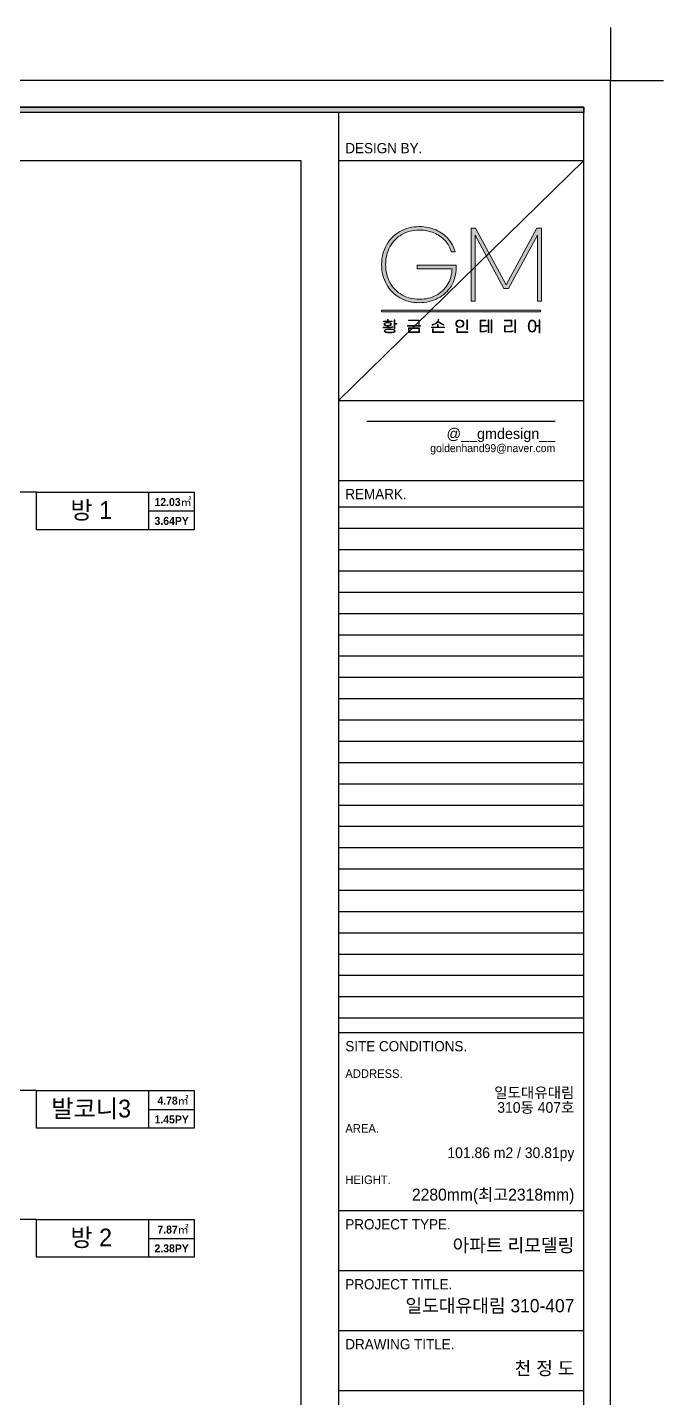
# Model space of a CAD drawing. Header units: inches. Extents: x 38372 to 259385, y 31566 to 93830.
# Drawn here: x 108452 to 114426, y 57393 to 70266 of the extents above; entities that cross this region are included whole.
import ezdxf
from ezdxf.enums import TextEntityAlignment as Align

# ---------------------------------------------------------------- set-up
doc = ezdxf.new("R2010")
doc.units = ezdxf.units.IN
doc.header["$LTSCALE"] = 50
doc.header["$MEASUREMENT"] = 0
for name, color, linetype in [('0-ELC TEXT', 7, 'Continuous'), ('03-TEXT', 3, 'Continuous'), ('_U+B808_U+C774_U+C5B4 2', 7, 'Continuous'), ('F-SYM', 7, 'Continuous'), ('FORM(YOURNAME)-11', 1, 'Continuous')]:
    doc.layers.add(name, color=color, linetype=linetype)
doc.styles.add('YOURNAME', font='HY울릉도M.TTF')
doc.styles.add('넥슨고딕', font='NEXONLv1GothicBold.ttf')
doc.styles.add('코레일둥고', font='Korail_Round_Gothic_Medium.ttf')

# ---------------------------------------------------------------- blocks, each defined once
blk = doc.blocks.new('block 29')
at = {"layer": '_U+B808_U+C774_U+C5B4 2'}
h = blk.add_hatch(color=35, dxfattribs=at)
h.dxf.hatch_style = 2
edge = h.paths.add_edge_path()
edge.add_spline(control_points=[(626.29, -130.32), (626.06, -130.35), (625.8, -130.36), (625.5, -130.36), (625.5, -130.36), (624.38, -130.36), (624.38, -130.36), (624.38, -130.36), (624.38, -130.21), (624.38, -130.21), (624.38, -130.21), (625.42, -130.21), (625.42, -130.21), (625.42, -130.21), (625.42, -129.89), (625.42, -129.89), (625.16, -129.88), (624.96, -129.84), (624.81, -129.76), (624.66, -129.68), (624.58, -129.57), (624.58, -129.44), (624.58, -129.3), (624.66, -129.19), (624.83, -129.1), (625, -129.02), (625.22, -128.98), (625.5, -128.98), (625.79, -128.98), (626.01, -129.02), (626.18, -129.1), (626.34, -129.19), (626.43, -129.3), (626.43, -129.44), (626.43, -129.57), (626.35, -129.68), (626.2, -129.76), (626.05, -129.84), (625.84, -129.89), (625.58, -129.89), (625.58, -129.89), (625.58, -130.21), (625.58, -130.21), (626.18, -130.2), (626.58, -130.16), (626.78, -130.07), (626.78, -130.07), (626.78, -130.22), (626.78, -130.22), (626.68, -130.27), (626.51, -130.3), (626.29, -130.32)], knot_values=[0, 0, 0, 0, 1, 1, 1, 2, 2, 2, 3, 3, 3, 4, 4, 4, 5, 5, 5, 6, 6, 6, 7, 7, 7, 8, 8, 8, 9, 9, 9, 10, 10, 10, 11, 11, 11, 12, 12, 12, 13, 13, 13, 14, 14, 14, 15, 15, 15, 16, 16, 16, 17, 17, 17, 17], degree=3, periodic=0)
h.paths.add_polyline_path([(626.62, -128.8), (624.41, -128.8), (624.41, -128.65), (625.41, -128.65), (625.41, -128.24), (625.58, -128.24), (625.58, -128.65), (626.62, -128.65)])
edge = h.paths.add_edge_path()
edge.add_spline(control_points=[(626.98, -130.76), (627.24, -130.83), (627.37, -130.96), (627.37, -131.13), (627.37, -131.3), (627.24, -131.42), (626.98, -131.5), (626.72, -131.57), (626.39, -131.61), (626, -131.61), (625.61, -131.61), (625.28, -131.57), (625.02, -131.5), (624.76, -131.42), (624.63, -131.3), (624.63, -131.13), (624.63, -130.96), (624.76, -130.83), (625.02, -130.76), (625.28, -130.68), (625.61, -130.65), (626, -130.65), (626.39, -130.65), (626.72, -130.68), (626.98, -130.76)], knot_values=[0, 0, 0, 0, 1, 1, 1, 2, 2, 2, 3, 3, 3, 4, 4, 4, 5, 5, 5, 6, 6, 6, 7, 7, 7, 8, 8, 8, 8], degree=3, periodic=0)
edge = h.paths.add_edge_path()
edge.add_spline(control_points=[(624.95, -129.67), (625.09, -129.72), (625.27, -129.75), (625.5, -129.75), (625.73, -129.75), (625.92, -129.72), (626.06, -129.67), (626.2, -129.61), (626.27, -129.53), (626.27, -129.44), (626.27, -129.34), (626.2, -129.27), (626.06, -129.21), (625.92, -129.15), (625.73, -129.13), (625.5, -129.13), (625.27, -129.13), (625.09, -129.15), (624.95, -129.21), (624.81, -129.27), (624.74, -129.34), (624.74, -129.44), (624.74, -129.53), (624.81, -129.61), (624.95, -129.67)], knot_values=[0, 0, 0, 0, 1, 1, 1, 2, 2, 2, 3, 3, 3, 4, 4, 4, 5, 5, 5, 6, 6, 6, 7, 7, 7, 8, 8, 8, 8], degree=3, periodic=0)
edge = h.paths.add_edge_path()
edge.add_spline(control_points=[(626.83, -131.38), (627.08, -131.33), (627.2, -131.25), (627.2, -131.13), (627.2, -131.01), (627.08, -130.92), (626.83, -130.87), (626.59, -130.82), (626.31, -130.79), (626, -130.79), (625.69, -130.79), (625.41, -130.82), (625.17, -130.87), (624.92, -130.92), (624.8, -131.01), (624.8, -131.13), (624.8, -131.25), (624.92, -131.33), (625.17, -131.38), (625.41, -131.44), (625.69, -131.46), (626, -131.46), (626.31, -131.46), (626.59, -131.44), (626.83, -131.38)], knot_values=[0, 0, 0, 0, 1, 1, 1, 2, 2, 2, 3, 3, 3, 4, 4, 4, 5, 5, 5, 6, 6, 6, 7, 7, 7, 8, 8, 8, 8], degree=3, periodic=0)
h.paths.add_polyline_path([(627.8, -129.28), (627.8, -129.43), (627.29, -129.43), (627.29, -130.53), (627.13, -130.53), (627.13, -128.32), (627.29, -128.32), (627.29, -129.28)])
h = blk.add_hatch(color=35, dxfattribs=at)
h.dxf.hatch_style = 2
h.paths.add_polyline_path([(633.67, -129.92), (630.41, -129.92), (630.41, -129.77), (633.67, -129.77)])
h.paths.add_polyline_path([(633.4, -129.51), (633.24, -129.51), (633.24, -128.55), (630.66, -128.55), (630.66, -128.4), (633.4, -128.4)])
h.paths.add_polyline_path([(633.41, -131.54), (630.67, -131.54), (630.67, -130.36), (633.41, -130.36)])
h.paths.add_polyline_path([(633.25, -131.39), (633.25, -130.51), (630.83, -130.51), (630.83, -131.39)])
h = blk.add_hatch(color=35, dxfattribs=at)
h.dxf.hatch_style = 2
h.paths.add_polyline_path([(639.69, -130.16), (639.69, -130.31), (636.44, -130.31), (636.44, -130.16), (637.98, -130.16), (637.98, -129.51), (638.15, -129.51), (638.15, -130.16)])
edge = h.paths.add_edge_path()
edge.add_spline(control_points=[(637.36, -129.47), (637.09, -129.61), (636.83, -129.68), (636.58, -129.68), (636.58, -129.68), (636.58, -129.53), (636.58, -129.53), (636.8, -129.52), (637.02, -129.46), (637.24, -129.35), (637.47, -129.24), (637.66, -129.08), (637.83, -128.89), (638, -128.7), (638.1, -128.49), (638.15, -128.26), (638.15, -128.26), (638.31, -128.28), (638.31, -128.28), (638.27, -128.46), (638.21, -128.63), (638.1, -128.79), (638.1, -128.79), (639.55, -129.58), (639.55, -129.58), (639.55, -129.58), (639.48, -129.71), (639.48, -129.71), (639.48, -129.71), (638.01, -128.93), (638.01, -128.93), (637.84, -129.15), (637.62, -129.33), (637.36, -129.47)], knot_values=[0, 0, 0, 0, 1, 1, 1, 2, 2, 2, 3, 3, 3, 4, 4, 4, 5, 5, 5, 6, 6, 6, 7, 7, 7, 8, 8, 8, 9, 9, 9, 10, 10, 10, 11, 11, 11, 11], degree=3, periodic=0)
h.paths.add_polyline_path([(636.86, -131.39), (639.51, -131.39), (639.51, -131.54), (636.7, -131.54), (636.7, -130.65), (636.86, -130.65)])
h = blk.add_hatch(color=35, dxfattribs=at)
h.dxf.hatch_style = 2
edge = h.paths.add_edge_path()
edge.add_spline(control_points=[(644.09, -128.5), (644.24, -128.59), (644.35, -128.7), (644.43, -128.84), (644.51, -128.98), (644.55, -129.14), (644.55, -129.31), (644.55, -129.49), (644.51, -129.65), (644.43, -129.79), (644.35, -129.93), (644.24, -130.04), (644.09, -130.13), (643.93, -130.21), (643.75, -130.25), (643.54, -130.25), (643.33, -130.25), (643.15, -130.21), (643, -130.13), (642.85, -130.04), (642.73, -129.93), (642.65, -129.79), (642.57, -129.65), (642.53, -129.49), (642.53, -129.31), (642.53, -129.14), (642.57, -128.98), (642.65, -128.84), (642.73, -128.7), (642.85, -128.59), (643, -128.5), (643.15, -128.42), (643.33, -128.38), (643.54, -128.38), (643.75, -128.38), (643.93, -128.42), (644.09, -128.5)], knot_values=[0, 0, 0, 0, 1, 1, 1, 2, 2, 2, 3, 3, 3, 4, 4, 4, 5, 5, 5, 6, 6, 6, 7, 7, 7, 8, 8, 8, 9, 9, 9, 10, 10, 10, 11, 11, 11, 12, 12, 12, 12], degree=3, periodic=0)
edge = h.paths.add_edge_path()
edge.add_spline(control_points=[(643.1, -128.62), (642.97, -128.69), (642.87, -128.78), (642.8, -128.9), (642.73, -129.02), (642.7, -129.16), (642.7, -129.31), (642.7, -129.47), (642.73, -129.61), (642.8, -129.73), (642.87, -129.85), (642.97, -129.94), (643.1, -130.01), (643.23, -130.07), (643.38, -130.11), (643.54, -130.11), (643.71, -130.11), (643.86, -130.07), (643.99, -130.01), (644.12, -129.94), (644.21, -129.85), (644.28, -129.73), (644.35, -129.61), (644.39, -129.47), (644.39, -129.31), (644.39, -129.16), (644.35, -129.02), (644.28, -128.9), (644.21, -128.78), (644.12, -128.69), (643.99, -128.62), (643.86, -128.56), (643.71, -128.52), (643.54, -128.52), (643.38, -128.52), (643.23, -128.56), (643.1, -128.62)], knot_values=[0, 0, 0, 0, 1, 1, 1, 2, 2, 2, 3, 3, 3, 4, 4, 4, 5, 5, 5, 6, 6, 6, 7, 7, 7, 8, 8, 8, 9, 9, 9, 10, 10, 10, 11, 11, 11, 12, 12, 12, 12], degree=3, periodic=0)
h.paths.add_polyline_path([(642.98, -131.39), (645.58, -131.39), (645.58, -131.54), (642.82, -131.54), (642.82, -130.53), (642.98, -130.53)])
h.paths.add_polyline_path([(645.45, -130.78), (645.29, -130.78), (645.29, -128.32), (645.45, -128.32)])
h = blk.add_hatch(color=35, dxfattribs=at)
h.dxf.hatch_style = 2
edge = h.paths.add_edge_path()
edge.add_spline(control_points=[(649.11, -131.24), (649.37, -131.24), (649.58, -131.22), (649.75, -131.19), (649.92, -131.17), (650.08, -131.12), (650.22, -131.05), (650.22, -131.05), (650.22, -131.21), (650.22, -131.21), (649.97, -131.33), (649.61, -131.39), (649.13, -131.39), (649.13, -131.39), (648.63, -131.39), (648.63, -131.39), (648.63, -131.39), (648.63, -128.48), (648.63, -128.48), (648.63, -128.48), (650.06, -128.48), (650.06, -128.48), (650.06, -128.48), (650.06, -128.63), (650.06, -128.63), (650.06, -128.63), (648.79, -128.63), (648.79, -128.63), (648.79, -128.63), (648.79, -129.81), (648.79, -129.81), (648.79, -129.81), (649.87, -129.81), (649.87, -129.81), (649.87, -129.81), (649.87, -129.96), (649.87, -129.96), (649.87, -129.96), (648.79, -129.96), (648.79, -129.96), (648.79, -129.96), (648.79, -131.24), (648.79, -131.24), (648.79, -131.24), (649.11, -131.24), (649.11, -131.24)], knot_values=[0, 0, 0, 0, 1, 1, 1, 2, 2, 2, 3, 3, 3, 4, 4, 4, 5, 5, 5, 6, 6, 6, 7, 7, 7, 8, 8, 8, 9, 9, 9, 10, 10, 10, 11, 11, 11, 12, 12, 12, 13, 13, 13, 14, 14, 14, 15, 15, 15, 15], degree=3, periodic=0)
h.paths.add_polyline_path([(650.64, -128.35), (650.8, -128.35), (650.8, -131.56), (650.64, -131.56), (650.64, -129.94), (650.06, -129.94), (650.06, -129.79), (650.64, -129.79)])
h.paths.add_polyline_path([(651.57, -128.32), (651.57, -131.62), (651.41, -131.62), (651.41, -128.32)])
h = blk.add_hatch(color=35, dxfattribs=at)
h.dxf.hatch_style = 2
edge = h.paths.add_edge_path()
edge.add_spline(control_points=[(656.55, -129.97), (656.55, -129.97), (654.9, -129.97), (654.9, -129.97), (654.9, -129.97), (654.9, -131.24), (654.9, -131.24), (654.9, -131.24), (656.08, -131.24), (656.08, -131.24), (656.23, -131.24), (656.39, -131.22), (656.55, -131.19), (656.7, -131.17), (656.83, -131.13), (656.93, -131.08), (656.93, -131.08), (656.93, -131.23), (656.93, -131.23), (656.83, -131.28), (656.71, -131.32), (656.55, -131.34), (656.4, -131.37), (656.24, -131.39), (656.08, -131.39), (656.08, -131.39), (654.74, -131.39), (654.74, -131.39), (654.74, -131.39), (654.74, -129.82), (654.74, -129.82), (654.74, -129.82), (656.39, -129.82), (656.39, -129.82), (656.39, -129.82), (656.39, -128.63), (656.39, -128.63), (656.39, -128.63), (654.73, -128.63), (654.73, -128.63), (654.73, -128.63), (654.73, -128.48), (654.73, -128.48), (654.73, -128.48), (656.55, -128.48), (656.55, -128.48), (656.55, -128.48), (656.55, -129.97), (656.55, -129.97)], knot_values=[0, 0, 0, 0, 1, 1, 1, 2, 2, 2, 3, 3, 3, 4, 4, 4, 5, 5, 5, 6, 6, 6, 7, 7, 7, 8, 8, 8, 9, 9, 9, 10, 10, 10, 11, 11, 11, 12, 12, 12, 13, 13, 13, 14, 14, 14, 15, 15, 15, 16, 16, 16, 16], degree=3, periodic=0)
h.paths.add_polyline_path([(657.51, -131.62), (657.34, -131.62), (657.34, -128.32), (657.51, -128.32)])
h = blk.add_hatch(color=35, dxfattribs=at)
h.dxf.hatch_style = 2
edge = h.paths.add_edge_path()
edge.add_spline(control_points=[(663.56, -128.32), (663.56, -128.32), (663.56, -131.62), (663.56, -131.62), (663.56, -131.62), (663.4, -131.62), (663.4, -131.62), (663.4, -131.62), (663.4, -129.94), (663.4, -129.94), (663.4, -129.94), (662.6, -129.94), (662.6, -129.94), (662.6, -130.27), (662.56, -130.54), (662.48, -130.77), (662.4, -130.99), (662.29, -131.16), (662.14, -131.27), (662, -131.38), (661.84, -131.43), (661.65, -131.43), (661.47, -131.43), (661.3, -131.38), (661.16, -131.27), (661.02, -131.16), (660.91, -130.99), (660.82, -130.76), (660.74, -130.54), (660.7, -130.26), (660.7, -129.93), (660.7, -129.6), (660.74, -129.33), (660.82, -129.1), (660.91, -128.88), (661.02, -128.71), (661.16, -128.6), (661.3, -128.49), (661.47, -128.43), (661.65, -128.43), (661.83, -128.43), (661.99, -128.48), (662.13, -128.58), (662.26, -128.68), (662.37, -128.83), (662.46, -129.04), (662.54, -129.24), (662.59, -129.5), (662.6, -129.79), (662.6, -129.79), (663.4, -129.79), (663.4, -129.79), (663.4, -129.79), (663.4, -128.32), (663.4, -128.32), (663.4, -128.32), (663.56, -128.32), (663.56, -128.32)], knot_values=[0, 0, 0, 0, 1, 1, 1, 2, 2, 2, 3, 3, 3, 4, 4, 4, 5, 5, 5, 6, 6, 6, 7, 7, 7, 8, 8, 8, 9, 9, 9, 10, 10, 10, 11, 11, 11, 12, 12, 12, 13, 13, 13, 14, 14, 14, 15, 15, 15, 16, 16, 16, 17, 17, 17, 18, 18, 18, 19, 19, 19, 19], degree=3, periodic=0)
edge = h.paths.add_edge_path()
edge.add_spline(control_points=[(662.06, -131.13), (662.18, -131.03), (662.27, -130.88), (662.34, -130.68), (662.4, -130.48), (662.44, -130.23), (662.44, -129.93), (662.44, -129.64), (662.4, -129.39), (662.34, -129.19), (662.27, -128.98), (662.18, -128.83), (662.06, -128.73), (661.94, -128.63), (661.8, -128.58), (661.65, -128.58), (661.5, -128.58), (661.37, -128.63), (661.25, -128.73), (661.13, -128.83), (661.04, -128.98), (660.97, -129.19), (660.9, -129.39), (660.87, -129.64), (660.87, -129.93), (660.87, -130.23), (660.9, -130.48), (660.97, -130.68), (661.04, -130.88), (661.13, -131.03), (661.25, -131.13), (661.37, -131.23), (661.5, -131.28), (661.65, -131.28), (661.8, -131.28), (661.94, -131.23), (662.06, -131.13)], knot_values=[0, 0, 0, 0, 1, 1, 1, 2, 2, 2, 3, 3, 3, 4, 4, 4, 5, 5, 5, 6, 6, 6, 7, 7, 7, 8, 8, 8, 9, 9, 9, 10, 10, 10, 11, 11, 11, 12, 12, 12, 12], degree=3, periodic=0)
at = {"layer": '_U+B808_U+C774_U+C5B4 2', "lineweight": 0}
for points in [[(626.62, -128.8), (624.41, -128.8), (624.41, -128.65), (625.41, -128.65), (625.41, -128.24), (625.58, -128.24), (625.58, -128.65), (626.62, -128.65), (626.62, -128.8)], [(627.8, -129.28), (627.8, -129.43), (627.29, -129.43), (627.29, -130.53), (627.13, -130.53), (627.13, -128.32), (627.29, -128.32), (627.29, -129.28), (627.8, -129.28)], [(633.67, -129.92), (630.41, -129.92), (630.41, -129.77), (633.67, -129.77), (633.67, -129.92)], [(633.4, -129.51), (633.24, -129.51), (633.24, -128.55), (630.66, -128.55), (630.66, -128.4), (633.4, -128.4), (633.4, -129.51)], [(633.41, -131.54), (630.67, -131.54), (630.67, -130.36), (633.41, -130.36), (633.41, -131.54)], [(639.69, -130.16), (639.69, -130.31), (636.44, -130.31), (636.44, -130.16), (637.98, -130.16), (637.98, -129.51), (638.15, -129.51), (638.15, -130.16), (639.69, -130.16)], [(645.45, -130.78), (645.29, -130.78), (645.29, -128.32), (645.45, -128.32), (645.45, -130.78)], [(650.64, -128.35), (650.8, -128.35), (650.8, -131.56), (650.64, -131.56), (650.64, -129.94), (650.06, -129.94), (650.06, -129.79), (650.64, -129.79), (650.64, -128.35)], [(651.57, -128.32), (651.57, -131.62), (651.41, -131.62), (651.41, -128.32), (651.57, -128.32)], [(657.51, -131.62), (657.34, -131.62), (657.34, -128.32), (657.51, -128.32), (657.51, -131.62)], [(633.25, -131.39), (633.25, -130.51), (630.83, -130.51), (630.83, -131.39), (633.25, -131.39)], [(636.86, -131.39), (639.51, -131.39), (639.51, -131.54), (636.7, -131.54), (636.7, -130.65), (636.86, -130.65), (636.86, -131.39)], [(642.98, -131.39), (645.58, -131.39), (645.58, -131.54), (642.82, -131.54), (642.82, -130.53), (642.98, -130.53), (642.98, -131.39)]]:
    blk.add_lwpolyline(points, dxfattribs=at)
for points, knots in [([(626.29, -130.32), (626.06, -130.35), (625.8, -130.36), (625.5, -130.36), (625.5, -130.36), (624.38, -130.36), (624.38, -130.36), (624.38, -130.36), (624.38, -130.21), (624.38, -130.21), (624.38, -130.21), (625.42, -130.21), (625.42, -130.21), (625.42, -130.21), (625.42, -129.89), (625.42, -129.89), (625.16, -129.88), (624.96, -129.84), (624.81, -129.76), (624.66, -129.68), (624.58, -129.57), (624.58, -129.44), (624.58, -129.3), (624.66, -129.19), (624.83, -129.1), (625, -129.02), (625.22, -128.98), (625.5, -128.98), (625.79, -128.98), (626.01, -129.02), (626.18, -129.1), (626.34, -129.19), (626.43, -129.3), (626.43, -129.44), (626.43, -129.57), (626.35, -129.68), (626.2, -129.76), (626.05, -129.84), (625.84, -129.89), (625.58, -129.89), (625.58, -129.89), (625.58, -130.21), (625.58, -130.21), (626.18, -130.2), (626.58, -130.16), (626.78, -130.07), (626.78, -130.07), (626.78, -130.22), (626.78, -130.22), (626.68, -130.27), (626.51, -130.3), (626.29, -130.32)], [0, 0, 0, 0, 1, 1, 1, 2, 2, 2, 3, 3, 3, 4, 4, 4, 5, 5, 5, 6, 6, 6, 7, 7, 7, 8, 8, 8, 9, 9, 9, 10, 10, 10, 11, 11, 11, 12, 12, 12, 13, 13, 13, 14, 14, 14, 15, 15, 15, 16, 16, 16, 17, 17, 17, 17]), ([(624.95, -129.67), (625.09, -129.72), (625.27, -129.75), (625.5, -129.75), (625.73, -129.75), (625.92, -129.72), (626.06, -129.67), (626.2, -129.61), (626.27, -129.53), (626.27, -129.44), (626.27, -129.34), (626.2, -129.27), (626.06, -129.21), (625.92, -129.15), (625.73, -129.13), (625.5, -129.13), (625.27, -129.13), (625.09, -129.15), (624.95, -129.21), (624.81, -129.27), (624.74, -129.34), (624.74, -129.44), (624.74, -129.53), (624.81, -129.61), (624.95, -129.67)], [0, 0, 0, 0, 1, 1, 1, 2, 2, 2, 3, 3, 3, 4, 4, 4, 5, 5, 5, 6, 6, 6, 7, 7, 7, 8, 8, 8, 8]), ([(637.36, -129.47), (637.09, -129.61), (636.83, -129.68), (636.58, -129.68), (636.58, -129.68), (636.58, -129.53), (636.58, -129.53), (636.8, -129.52), (637.02, -129.46), (637.24, -129.35), (637.47, -129.24), (637.66, -129.08), (637.83, -128.89), (638, -128.7), (638.1, -128.49), (638.15, -128.26), (638.15, -128.26), (638.31, -128.28), (638.31, -128.28), (638.27, -128.46), (638.21, -128.63), (638.1, -128.79), (638.1, -128.79), (639.55, -129.58), (639.55, -129.58), (639.55, -129.58), (639.48, -129.71), (639.48, -129.71), (639.48, -129.71), (638.01, -128.93), (638.01, -128.93), (637.84, -129.15), (637.62, -129.33), (637.36, -129.47)], [0, 0, 0, 0, 1, 1, 1, 2, 2, 2, 3, 3, 3, 4, 4, 4, 5, 5, 5, 6, 6, 6, 7, 7, 7, 8, 8, 8, 9, 9, 9, 10, 10, 10, 11, 11, 11, 11]), ([(644.09, -128.5), (644.24, -128.59), (644.35, -128.7), (644.43, -128.84), (644.51, -128.98), (644.55, -129.14), (644.55, -129.31), (644.55, -129.49), (644.51, -129.65), (644.43, -129.79), (644.35, -129.93), (644.24, -130.04), (644.09, -130.13), (643.93, -130.21), (643.75, -130.25), (643.54, -130.25), (643.33, -130.25), (643.15, -130.21), (643, -130.13), (642.85, -130.04), (642.73, -129.93), (642.65, -129.79), (642.57, -129.65), (642.53, -129.49), (642.53, -129.31), (642.53, -129.14), (642.57, -128.98), (642.65, -128.84), (642.73, -128.7), (642.85, -128.59), (643, -128.5), (643.15, -128.42), (643.33, -128.38), (643.54, -128.38), (643.75, -128.38), (643.93, -128.42), (644.09, -128.5)], [0, 0, 0, 0, 1, 1, 1, 2, 2, 2, 3, 3, 3, 4, 4, 4, 5, 5, 5, 6, 6, 6, 7, 7, 7, 8, 8, 8, 9, 9, 9, 10, 10, 10, 11, 11, 11, 12, 12, 12, 12]), ([(643.1, -128.62), (642.97, -128.69), (642.87, -128.78), (642.8, -128.9), (642.73, -129.02), (642.7, -129.16), (642.7, -129.31), (642.7, -129.47), (642.73, -129.61), (642.8, -129.73), (642.87, -129.85), (642.97, -129.94), (643.1, -130.01), (643.23, -130.07), (643.38, -130.11), (643.54, -130.11), (643.71, -130.11), (643.86, -130.07), (643.99, -130.01), (644.12, -129.94), (644.21, -129.85), (644.28, -129.73), (644.35, -129.61), (644.39, -129.47), (644.39, -129.31), (644.39, -129.16), (644.35, -129.02), (644.28, -128.9), (644.21, -128.78), (644.12, -128.69), (643.99, -128.62), (643.86, -128.56), (643.71, -128.52), (643.54, -128.52), (643.38, -128.52), (643.23, -128.56), (643.1, -128.62)], [0, 0, 0, 0, 1, 1, 1, 2, 2, 2, 3, 3, 3, 4, 4, 4, 5, 5, 5, 6, 6, 6, 7, 7, 7, 8, 8, 8, 9, 9, 9, 10, 10, 10, 11, 11, 11, 12, 12, 12, 12]), ([(649.11, -131.24), (649.37, -131.24), (649.58, -131.22), (649.75, -131.19), (649.92, -131.17), (650.08, -131.12), (650.22, -131.05), (650.22, -131.05), (650.22, -131.21), (650.22, -131.21), (649.97, -131.33), (649.61, -131.39), (649.13, -131.39), (649.13, -131.39), (648.63, -131.39), (648.63, -131.39), (648.63, -131.39), (648.63, -128.48), (648.63, -128.48), (648.63, -128.48), (650.06, -128.48), (650.06, -128.48), (650.06, -128.48), (650.06, -128.63), (650.06, -128.63), (650.06, -128.63), (648.79, -128.63), (648.79, -128.63), (648.79, -128.63), (648.79, -129.81), (648.79, -129.81), (648.79, -129.81), (649.87, -129.81), (649.87, -129.81), (649.87, -129.81), (649.87, -129.96), (649.87, -129.96), (649.87, -129.96), (648.79, -129.96), (648.79, -129.96), (648.79, -129.96), (648.79, -131.24), (648.79, -131.24), (648.79, -131.24), (649.11, -131.24), (649.11, -131.24)], [0, 0, 0, 0, 1, 1, 1, 2, 2, 2, 3, 3, 3, 4, 4, 4, 5, 5, 5, 6, 6, 6, 7, 7, 7, 8, 8, 8, 9, 9, 9, 10, 10, 10, 11, 11, 11, 12, 12, 12, 13, 13, 13, 14, 14, 14, 15, 15, 15, 15]), ([(656.55, -129.97), (656.55, -129.97), (654.9, -129.97), (654.9, -129.97), (654.9, -129.97), (654.9, -131.24), (654.9, -131.24), (654.9, -131.24), (656.08, -131.24), (656.08, -131.24), (656.23, -131.24), (656.39, -131.22), (656.55, -131.19), (656.7, -131.17), (656.83, -131.13), (656.93, -131.08), (656.93, -131.08), (656.93, -131.23), (656.93, -131.23), (656.83, -131.28), (656.71, -131.32), (656.55, -131.34), (656.4, -131.37), (656.24, -131.39), (656.08, -131.39), (656.08, -131.39), (654.74, -131.39), (654.74, -131.39), (654.74, -131.39), (654.74, -129.82), (654.74, -129.82), (654.74, -129.82), (656.39, -129.82), (656.39, -129.82), (656.39, -129.82), (656.39, -128.63), (656.39, -128.63), (656.39, -128.63), (654.73, -128.63), (654.73, -128.63), (654.73, -128.63), (654.73, -128.48), (654.73, -128.48), (654.73, -128.48), (656.55, -128.48), (656.55, -128.48), (656.55, -128.48), (656.55, -129.97), (656.55, -129.97)], [0, 0, 0, 0, 1, 1, 1, 2, 2, 2, 3, 3, 3, 4, 4, 4, 5, 5, 5, 6, 6, 6, 7, 7, 7, 8, 8, 8, 9, 9, 9, 10, 10, 10, 11, 11, 11, 12, 12, 12, 13, 13, 13, 14, 14, 14, 15, 15, 15, 16, 16, 16, 16]), ([(663.56, -128.32), (663.56, -128.32), (663.56, -131.62), (663.56, -131.62), (663.56, -131.62), (663.4, -131.62), (663.4, -131.62), (663.4, -131.62), (663.4, -129.94), (663.4, -129.94), (663.4, -129.94), (662.6, -129.94), (662.6, -129.94), (662.6, -130.27), (662.56, -130.54), (662.48, -130.77), (662.4, -130.99), (662.29, -131.16), (662.14, -131.27), (662, -131.38), (661.84, -131.43), (661.65, -131.43), (661.47, -131.43), (661.3, -131.38), (661.16, -131.27), (661.02, -131.16), (660.91, -130.99), (660.82, -130.76), (660.74, -130.54), (660.7, -130.26), (660.7, -129.93), (660.7, -129.6), (660.74, -129.33), (660.82, -129.1), (660.91, -128.88), (661.02, -128.71), (661.16, -128.6), (661.3, -128.49), (661.47, -128.43), (661.65, -128.43), (661.83, -128.43), (661.99, -128.48), (662.13, -128.58), (662.26, -128.68), (662.37, -128.83), (662.46, -129.04), (662.54, -129.24), (662.59, -129.5), (662.6, -129.79), (662.6, -129.79), (663.4, -129.79), (663.4, -129.79), (663.4, -129.79), (663.4, -128.32), (663.4, -128.32), (663.4, -128.32), (663.56, -128.32), (663.56, -128.32)], [0, 0, 0, 0, 1, 1, 1, 2, 2, 2, 3, 3, 3, 4, 4, 4, 5, 5, 5, 6, 6, 6, 7, 7, 7, 8, 8, 8, 9, 9, 9, 10, 10, 10, 11, 11, 11, 12, 12, 12, 13, 13, 13, 14, 14, 14, 15, 15, 15, 16, 16, 16, 17, 17, 17, 18, 18, 18, 19, 19, 19, 19]), ([(662.06, -131.13), (662.18, -131.03), (662.27, -130.88), (662.34, -130.68), (662.4, -130.48), (662.44, -130.23), (662.44, -129.93), (662.44, -129.64), (662.4, -129.39), (662.34, -129.19), (662.27, -128.98), (662.18, -128.83), (662.06, -128.73), (661.94, -128.63), (661.8, -128.58), (661.65, -128.58), (661.5, -128.58), (661.37, -128.63), (661.25, -128.73), (661.13, -128.83), (661.04, -128.98), (660.97, -129.19), (660.9, -129.39), (660.87, -129.64), (660.87, -129.93), (660.87, -130.23), (660.9, -130.48), (660.97, -130.68), (661.04, -130.88), (661.13, -131.03), (661.25, -131.13), (661.37, -131.23), (661.5, -131.28), (661.65, -131.28), (661.8, -131.28), (661.94, -131.23), (662.06, -131.13)], [0, 0, 0, 0, 1, 1, 1, 2, 2, 2, 3, 3, 3, 4, 4, 4, 5, 5, 5, 6, 6, 6, 7, 7, 7, 8, 8, 8, 9, 9, 9, 10, 10, 10, 11, 11, 11, 12, 12, 12, 12]), ([(626.98, -130.76), (627.24, -130.83), (627.37, -130.96), (627.37, -131.13), (627.37, -131.3), (627.24, -131.42), (626.98, -131.5), (626.72, -131.57), (626.39, -131.61), (626, -131.61), (625.61, -131.61), (625.28, -131.57), (625.02, -131.5), (624.76, -131.42), (624.63, -131.3), (624.63, -131.13), (624.63, -130.96), (624.76, -130.83), (625.02, -130.76), (625.28, -130.68), (625.61, -130.65), (626, -130.65), (626.39, -130.65), (626.72, -130.68), (626.98, -130.76)], [0, 0, 0, 0, 1, 1, 1, 2, 2, 2, 3, 3, 3, 4, 4, 4, 5, 5, 5, 6, 6, 6, 7, 7, 7, 8, 8, 8, 8]), ([(626.83, -131.38), (627.08, -131.33), (627.2, -131.25), (627.2, -131.13), (627.2, -131.01), (627.08, -130.92), (626.83, -130.87), (626.59, -130.82), (626.31, -130.79), (626, -130.79), (625.69, -130.79), (625.41, -130.82), (625.17, -130.87), (624.92, -130.92), (624.8, -131.01), (624.8, -131.13), (624.8, -131.25), (624.92, -131.33), (625.17, -131.38), (625.41, -131.44), (625.69, -131.46), (626, -131.46), (626.31, -131.46), (626.59, -131.44), (626.83, -131.38)], [0, 0, 0, 0, 1, 1, 1, 2, 2, 2, 3, 3, 3, 4, 4, 4, 5, 5, 5, 6, 6, 6, 7, 7, 7, 8, 8, 8, 8])]:
    blk.add_open_spline(points, degree=3, knots=knots, dxfattribs=at)
blk = doc.blocks.new('block 30')
at = {"layer": '_U+B808_U+C774_U+C5B4 2'}
h = blk.add_hatch(color=35, dxfattribs=at)
h.dxf.hatch_style = 2
edge = h.paths.add_edge_path()
edge.add_spline(control_points=[(637.53, -105.82), (638.78, -106.37), (639.83, -107.12), (640.66, -108.08), (641.5, -109.03), (642.06, -110.11), (642.35, -111.29), (642.35, -111.29), (641.36, -111.29), (641.36, -111.29), (641.11, -110.26), (640.6, -109.33), (639.84, -108.5), (639.08, -107.68), (638.14, -107.03), (637.02, -106.57), (635.9, -106.11), (634.7, -105.88), (633.42, -105.88), (631.78, -105.88), (630.32, -106.25), (629.04, -106.99), (627.76, -107.73), (626.76, -108.76), (626.05, -110.08), (625.33, -111.4), (624.97, -112.88), (624.97, -114.53), (624.97, -116.2), (625.33, -117.69), (626.05, -119), (626.76, -120.31), (627.77, -121.34), (629.05, -122.08), (630.34, -122.82), (631.82, -123.19), (633.49, -123.19), (634.98, -123.19), (636.34, -122.87), (637.56, -122.23), (638.78, -121.59), (639.75, -120.69), (640.47, -119.53), (641.18, -118.38), (641.57, -117.05), (641.61, -115.55), (641.61, -115.55), (632.88, -115.55), (632.88, -115.55), (632.88, -115.55), (632.88, -114.65), (632.88, -114.65), (632.88, -114.65), (642.63, -114.65), (642.63, -114.65), (642.63, -114.65), (642.63, -115.25), (642.63, -115.25), (642.63, -116.97), (642.23, -118.49), (641.42, -119.84), (640.6, -121.18), (639.49, -122.22), (638.08, -122.96), (636.67, -123.7), (635.11, -124.07), (633.39, -124.07), (631.57, -124.07), (629.95, -123.66), (628.52, -122.85), (627.09, -122.03), (625.98, -120.89), (625.18, -119.44), (624.37, -117.99), (623.97, -116.36), (623.97, -114.53), (623.97, -112.71), (624.37, -111.08), (625.18, -109.63), (625.98, -108.18), (627.09, -107.04), (628.52, -106.22), (629.95, -105.41), (631.57, -105), (633.39, -105), (634.89, -105), (636.27, -105.27), (637.53, -105.82)], knot_values=[0, 0, 0, 0, 1, 1, 1, 2, 2, 2, 3, 3, 3, 4, 4, 4, 5, 5, 5, 6, 6, 6, 7, 7, 7, 8, 8, 8, 9, 9, 9, 10, 10, 10, 11, 11, 11, 12, 12, 12, 13, 13, 13, 14, 14, 14, 15, 15, 15, 16, 16, 16, 17, 17, 17, 18, 18, 18, 19, 19, 19, 20, 20, 20, 21, 21, 21, 22, 22, 22, 23, 23, 23, 24, 24, 24, 25, 25, 25, 26, 26, 26, 27, 27, 27, 28, 28, 28, 29, 29, 29, 29], degree=3, periodic=0)
h = blk.add_hatch(color=35, dxfattribs=at)
h.dxf.hatch_style = 2
h.paths.add_polyline_path([(646.36, -105.39), (647.49, -105.39), (655.18, -119.56), (662.86, -105.39), (663.97, -105.39), (663.97, -123.68), (662.98, -123.68), (662.98, -107.17), (655.73, -120.53), (654.6, -120.53), (647.35, -107.17), (647.35, -123.68), (646.36, -123.68)])
at = {"layer": '_U+B808_U+C774_U+C5B4 2', "lineweight": 0}
blk.add_lwpolyline([(646.36, -105.39), (647.49, -105.39), (655.18, -119.56), (662.86, -105.39), (663.97, -105.39), (663.97, -123.68), (662.98, -123.68), (662.98, -107.17), (655.73, -120.53), (654.6, -120.53), (647.35, -107.17), (647.35, -123.68), (646.36, -123.68), (646.36, -105.39)], dxfattribs=at)
blk.add_open_spline([(637.53, -105.82), (638.78, -106.37), (639.83, -107.12), (640.66, -108.08), (641.5, -109.03), (642.06, -110.11), (642.35, -111.29), (642.35, -111.29), (641.36, -111.29), (641.36, -111.29), (641.11, -110.26), (640.6, -109.33), (639.84, -108.5), (639.08, -107.68), (638.14, -107.03), (637.02, -106.57), (635.9, -106.11), (634.7, -105.88), (633.42, -105.88), (631.78, -105.88), (630.32, -106.25), (629.04, -106.99), (627.76, -107.73), (626.76, -108.76), (626.05, -110.08), (625.33, -111.4), (624.97, -112.88), (624.97, -114.53), (624.97, -116.2), (625.33, -117.69), (626.05, -119), (626.76, -120.31), (627.77, -121.34), (629.05, -122.08), (630.34, -122.82), (631.82, -123.19), (633.49, -123.19), (634.98, -123.19), (636.34, -122.87), (637.56, -122.23), (638.78, -121.59), (639.75, -120.69), (640.47, -119.53), (641.18, -118.38), (641.57, -117.05), (641.61, -115.55), (641.61, -115.55), (632.88, -115.55), (632.88, -115.55), (632.88, -115.55), (632.88, -114.65), (632.88, -114.65), (632.88, -114.65), (642.63, -114.65), (642.63, -114.65), (642.63, -114.65), (642.63, -115.25), (642.63, -115.25), (642.63, -116.97), (642.23, -118.49), (641.42, -119.84), (640.6, -121.18), (639.49, -122.22), (638.08, -122.96), (636.67, -123.7), (635.11, -124.07), (633.39, -124.07), (631.57, -124.07), (629.95, -123.66), (628.52, -122.85), (627.09, -122.03), (625.98, -120.89), (625.18, -119.44), (624.37, -117.99), (623.97, -116.36), (623.97, -114.53), (623.97, -112.71), (624.37, -111.08), (625.18, -109.63), (625.98, -108.18), (627.09, -107.04), (628.52, -106.22), (629.95, -105.41), (631.57, -105), (633.39, -105), (634.89, -105), (636.27, -105.27), (637.53, -105.82)], degree=3, knots=[0, 0, 0, 0, 1, 1, 1, 2, 2, 2, 3, 3, 3, 4, 4, 4, 5, 5, 5, 6, 6, 6, 7, 7, 7, 8, 8, 8, 9, 9, 9, 10, 10, 10, 11, 11, 11, 12, 12, 12, 13, 13, 13, 14, 14, 14, 15, 15, 15, 16, 16, 16, 17, 17, 17, 18, 18, 18, 19, 19, 19, 20, 20, 20, 21, 21, 21, 22, 22, 22, 23, 23, 23, 24, 24, 24, 25, 25, 25, 26, 26, 26, 27, 27, 27, 28, 28, 28, 29, 29, 29, 29], dxfattribs=at)
blk = doc.blocks.new('block 28')
at = {"layer": '_U+B808_U+C774_U+C5B4 2'}
for name in ['block 30', 'block 29']:
    blk.add_blockref(name, (0, 0), dxfattribs=at)
blk = doc.blocks.new('block 27')
at = {"layer": '_U+B808_U+C774_U+C5B4 2'}
h = blk.add_hatch(color=35, dxfattribs=at)
h.dxf.hatch_style = 2
h.paths.add_polyline_path([(663.76, -126.35), (623.97, -126.35), (623.97, -125.94), (663.76, -125.94)])
at = {"layer": '_U+B808_U+C774_U+C5B4 2', "lineweight": 0}
blk.add_lwpolyline([(663.76, -126.35), (623.97, -126.35), (623.97, -125.94), (663.76, -125.94), (663.76, -126.35)], dxfattribs=at)
at = {"layer": '_U+B808_U+C774_U+C5B4 2'}
blk.add_blockref('block 28', (0, 0), dxfattribs=at)
blk = doc.blocks.new('FORM-PLAN')
at = {"layer": 'FORM(YOURNAME)-11'}
h = blk.add_hatch(color=256, dxfattribs=at)
h.dxf.hatch_style = 1
h.paths.add_polyline_path([(-71444, 55115), (10556, 55115), (10556, 54915), (-71444, 54915)])
h.paths.add_polyline_path([(-71444, -2085), (10556, -2085), (10556, -2285), (-71444, -2285)])
at = {"layer": 'Defpoints', "color": 158}
for p, q in [((1346, 54915), (1346, -2085)), ((1346, 53115), (10556, 53115)), ((10556, 53115), (1346, 44093)), ((1346, 44093), (10556, 44093)), ((1346, 40093), (10556, 40093)), ((1346, 39293), (10556, 39293)), ((1346, 38493), (10556, 38493)), ((1346, 37693), (10556, 37693)), ((1346, 36893), (10556, 36893)), ((1346, 36093), (10556, 36093)), ((1346, 35293), (10556, 35293)), ((1346, 34493), (10556, 34493)), ((1346, 33693), (10556, 33693)), ((1346, 32893), (10556, 32893)), ((1346, 32093), (10556, 32093)), ((1346, 31293), (10556, 31293)), ((1346, 30493), (10556, 30493)), ((1346, 29693), (10556, 29693)), ((1346, 28893), (10556, 28893)), ((1346, 28093), (10556, 28093)), ((1346, 27293), (10556, 27293)), ((1346, 26493), (10556, 26493)), ((1346, 25693), (10556, 25693)), ((1346, 24893), (10556, 24893)), ((1346, 24093), (10556, 24093)), ((1346, 23293), (10556, 23293)), ((1346, 22493), (10556, 22493)), ((1346, 21693), (10556, 21693)), ((1346, 20893), (10556, 20893))]:
    blk.add_line(p, q, dxfattribs=at)
at = {"layer": 'Defpoints', "color": 1}
blk.add_lwpolyline([(11556, 58115), (11556, 56115), (13556, 56115)], dxfattribs=at)
at = {"layer": 'Defpoints', "color": 158}
for points in [[(-71444, -2285), (10556, -2285), (10556, 55115), (-71444, 55115)], [(-69444, 53115), (-64, 53115), (-64, 1215), (-69444, 1215)]]:
    blk.add_lwpolyline(points, close=True, dxfattribs=at)
at = {"layer": 'FORM(YOURNAME)-11', "color": 251}
blk.add_line((2415, 43323), (9487, 43323), dxfattribs=at)
at = {"layer": 'FORM(YOURNAME)-11', "color": 14}
for p, q in [((1346, 41093), (10556, 41093)), ((1346, 20344), (10556, 20344)), ((1346, 13651), (10556, 13651)), ((1346, 11398), (10556, 11398)), ((1346, 9146), (10556, 9146)), ((1346, 6893), (10556, 6893))]:
    blk.add_line(p, q, dxfattribs=at)
at = {"layer": 'FORM(YOURNAME)-11', "color": 250}
blk.add_lwpolyline([(-72444, -3285), (11556, -3285), (11556, 56115), (-72444, 56115)], close=True, dxfattribs=at)
at = {"layer": 'FORM(YOURNAME)-11'}
blk.add_lwpolyline([(-71444, 55115), (10556, 55115), (10556, 54915), (-71444, 54915)], close=True, dxfattribs=at)
at = {"layer": '_U+B808_U+C774_U+C5B4 2', "xscale": 150, "yscale": 150, "zscale": 150}
blk.add_blockref('block 27', (-90629, 66379), dxfattribs=at)
at = {"layer": 'FORM(YOURNAME)-11', "color": 14, "style": 'YOURNAME'}
for s, height, p in [('DESIGN BY.', 386.1, (1603, 53577)), ('REMARK.', 386.1, (1603, 40579)), ('SITE CONDITIONS.', 386.14, (1603, 19829)), ('PROJECT TYPE.', 386.14, (1603, 13136)), ('PROJECT TITLE.', 386.14, (1603, 10883)), ('DRAWING TITLE.', 386.14, (1603, 8631))]:
    blk.add_text(s, height=height, dxfattribs=at).set_placement(p, align=Align.MIDDLE_LEFT)
for s, height, width, p in [('@__gmdesign__', 400, 1.03, (9487, 42649)), ('goldenhand99@naver.com', 300, 0.995, (9487, 42154))]:
    blk.add_text(s, height=height, dxfattribs=dict(at, width=width)).set_placement(p, align=Align.RIGHT)
at = {"layer": 'FORM(YOURNAME)-11', "color": 251, "style": 'YOURNAME'}
for s, p in [('ADDRESS.', (1603, 18799)), ('AREA.', (1603, 16740)), ('HEIGHT.', (1603, 14809))]:
    blk.add_text(s, height=321.8, dxfattribs=at).set_placement(p, align=Align.MIDDLE_LEFT)
at = {"layer": 'FORM(YOURNAME)-11', "color": 3, "style": 'YOURNAME'}
for tag, height, p in [('1', 450, (9905, 18188)), ('2', 450, (9905, 17544)), ('3', 450, (9905, 16257)), ('4', 450, (9905, 14326)), ('5', 515, (9905, 12009)), ('6', 515, (9905, 9757)), ('7', 515, (9905, 7504)), ('8', 515, (9905, 5252)), ('9', 515, (9905, 2999)), ('10', 515, (5655, 811)), ('11', 515, (9905, 747)), ('12', 515, (5655, -1441)), ('13', 515, (9905, -1441))]:
    blk.add_attdef(tag, text='', height=height, dxfattribs=at).set_placement(p, align=Align.MIDDLE_RIGHT)

msp = doc.modelspace()

# ---------------------------------------------------------------- linework, layer by layer
at = {"layer": '0-ELC TEXT'}
for p, q in [((108536.7, 65900.9), (107279.1, 65900.9)), ((109593.9, 65547.1), (109593.9, 65900.9)), ((109593.9, 65724), (110018.6, 65724)), ((108536.7, 60277.5), (107180, 60277.5)), ((109593.9, 59923.8), (109593.9, 60277.5)), ((109593.9, 60100.7), (110018.6, 60100.7)), ((108536.7, 59066.2), (105617.9, 59066.2)), ((109593.9, 58712.5), (109593.9, 59066.2)), ((109593.9, 58889.3), (110018.6, 58889.3))]:
    msp.add_line(p, q, dxfattribs=at)
for points in [[(108536.7, 65900.9), (110018.6, 65900.9), (110018.6, 65547.1), (108536.7, 65547.1)], [(108536.7, 60277.5), (110018.6, 60277.5), (110018.6, 59923.8), (108536.7, 59923.8)], [(108536.7, 59066.2), (110018.6, 59066.2), (110018.6, 58712.5), (108536.7, 58712.5)]]:
    msp.add_lwpolyline(points, close=True, dxfattribs=at)

# ---------------------------------------------------------------- block references
at = {"layer": 'F-SYM'}
ref = msp.add_blockref('FORM-PLAN', (111037, 55737.3), dxfattribs=dict(at, xscale=0.2500000000000001, yscale=0.2500000000000001, zscale=0.2500000000000001))
ref.add_attrib('4', '2280mm(최고2318mm)', dxfattribs={"layer": 'FORM(YOURNAME)-11', "color": 3, "height": 112.5, "style": 'YOURNAME'}).set_placement((113588.3, 59300.1), align=Align.MIDDLE_RIGHT)
ref.add_attrib('3', '101.86 m2 / 30.81py', dxfattribs={"layer": 'FORM(YOURNAME)-11', "color": 3, "height": 100, "style": 'YOURNAME'}).set_placement((113588.3, 59693.7), align=Align.MIDDLE_RIGHT)
ref.add_attrib('2', '310동 407호', dxfattribs={"layer": 'FORM(YOURNAME)-11', "color": 3, "height": 100, "style": 'YOURNAME'}).set_placement((113588.3, 60119.3), align=Align.MIDDLE_RIGHT)
ref.add_attrib('1', '일도대유대림', dxfattribs={"layer": 'FORM(YOURNAME)-11', "color": 3, "height": 100, "style": 'YOURNAME'}).set_placement((113588.3, 60258.6), align=Align.MIDDLE_RIGHT)
ref.add_attrib('5', '아파트 리모델링', dxfattribs={"layer": 'FORM(YOURNAME)-11', "color": 3, "height": 125, "style": 'YOURNAME'}).set_placement((113588.3, 58824), align=Align.MIDDLE_RIGHT)
ref.add_attrib('6', '일도대유대림 310-407', dxfattribs={"layer": 'FORM(YOURNAME)-11', "color": 3, "height": 125, "style": 'YOURNAME'}).set_placement((113588.3, 58256.7), align=Align.MIDDLE_RIGHT)
ref.add_attrib('7', '천 정 도', dxfattribs={"layer": 'FORM(YOURNAME)-11', "color": 3, "height": 125, "style": 'YOURNAME'}).set_placement((113588.3, 57668.8), align=Align.MIDDLE_RIGHT)

# ---------------------------------------------------------------- texts
at = {"layer": '03-TEXT'}
for s, height, style, p in [('방 1', 166.67, '코레일둥고', (109051.4, 65648.6)), ('12.03㎡', 75, '넥슨고딕', (109819.6, 65769.1)), ('3.64PY', 75, '넥슨고딕', (109806.8, 65592.2)), ('발코니3', 166.67, '코레일둥고', (109051.4, 60025.3)), ('4.78㎡', 75, '넥슨고딕', (109819.6, 60145.7)), ('1.45PY', 75, '넥슨고딕', (109806.8, 59968.9)), ('방 2', 166.67, '코레일둥고', (109051.4, 58814)), ('7.87㎡', 75, '넥슨고딕', (109819.6, 58934.4)), ('2.38PY', 75, '넥슨고딕', (109806.8, 58757.6))]:
    msp.add_text(s, height=height, dxfattribs=dict(at, style=style)).set_placement(p, align=Align.CENTER)

doc.saveas('drawing.dxf')
